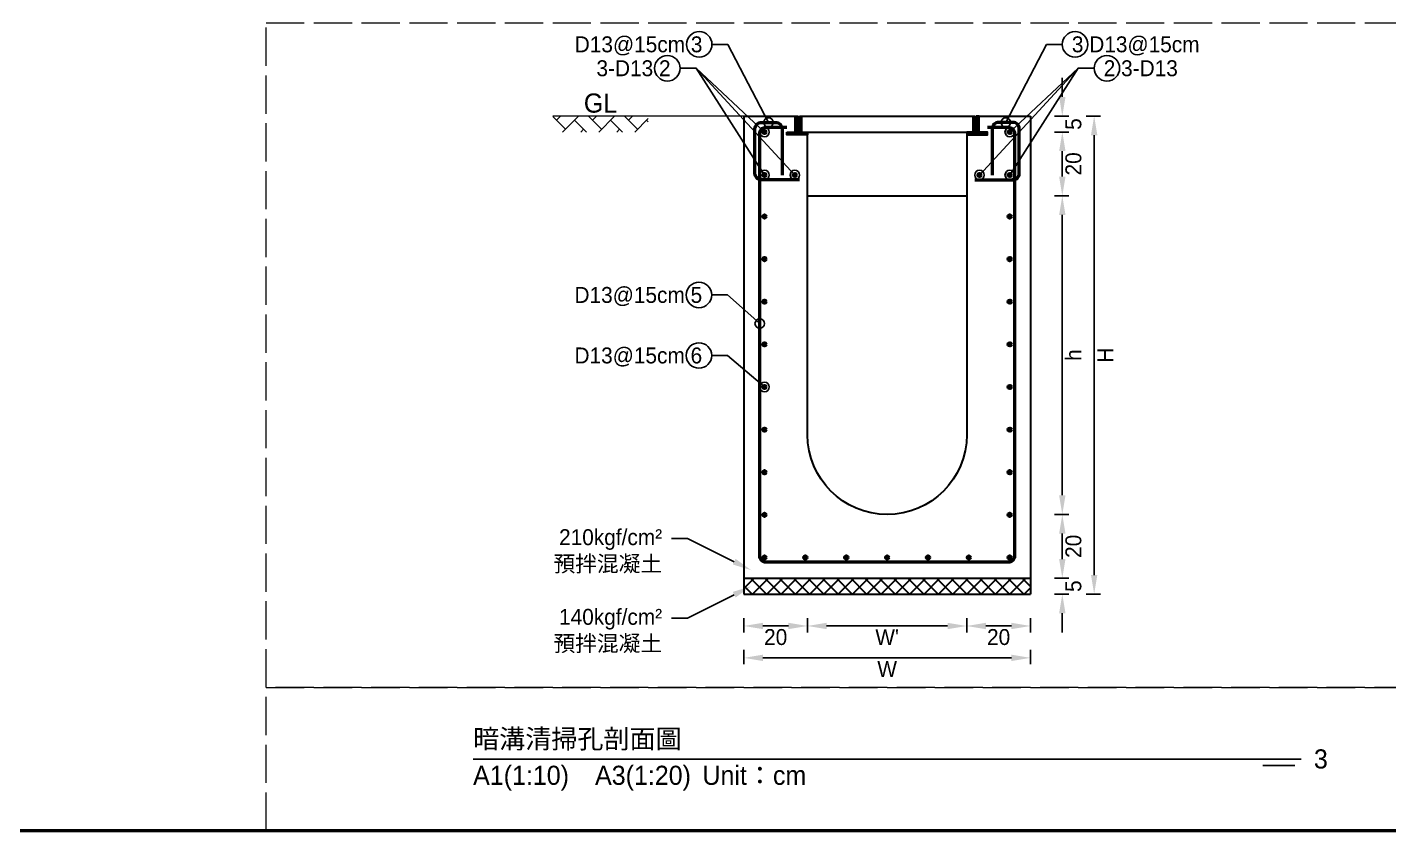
# Model space of a CAD drawing. Extents: x -7340 to 3675, y -3342 to 777.
# Drawn here: x -855 to -427.5, y -1264 to -1011.9 of the extents above; entities that cross this region are included whole.
import ezdxf
from ezdxf import colors
from ezdxf.entities.mleader import LeaderData, LeaderLine
from ezdxf.math import Vec2, Vec3

# ---------------------------------------------------------------- set-up
doc = ezdxf.new("R2010")
doc.units = 0
doc.header["$MEASUREMENT"] = 0
doc.linetypes.add('ACAD_ISO02W100', pattern=[15, 12, -3])
for name, color, linetype, lineweight in [('一、3.基本-變更', 1, 'Continuous', 50), ('二、2.繪圖-施作項目', 181, 'Continuous', 30), ('二、4.繪圖-設計鋪面', 40, 'Continuous', 20), ('二、5.繪圖-鋼筋', 60, 'Continuous', 50), ('二、6.繪圖-其他施作項目', 35, 'Continuous', 30)]:
    doc.layers.add(name, color=color, linetype=linetype, lineweight=lineweight)
doc.layers.add('一、4.基本-隱藏', color=9, linetype='ACAD_ISO02W100', lineweight=20, plot=False)
doc.layers.add('三、3.文字-註解文字', color=2, linetype='Continuous')
doc.styles.add('次圖名(詳圖)', font='MS PGothic.ttf', dxfattribs={"height": 6})
doc.styles.add('註解文字(詳圖)', font='MS PGothic.ttf', dxfattribs={"height": 5})
doc.dimstyles.new('註解文字(詳圖)', dxfattribs={"dimtxt": 5, "dimasz": 6, "dimexe": 2, "dimexo": 5, "dimgap": 1, "dimtad": 2, "dimzin": 0, "dimdsep": 46, "dimtxsty": '註解文字(詳圖)', "dimcen": 0.1, "dimclrd": 144, "dimclre": 144, "dimclrt": 256, "dimadec": 0, "dimazin": 0, "dimtfac": 1, "dimtofl": 0, "dimtmove": 0, "dimatfit": 3, "dimfxlon": 1, "dimtolj": 1, "dimtzin": 0, "dimlwd": -1, "dimlwe": -1, "dimarcsym": 1})

# ---------------------------------------------------------------- blocks, each defined once
blk = doc.blocks.new('_Small')
at = {"color": 0, "linetype": 'ByBlock', "lineweight": -2}
blk.add_circle((0, 0), 0.25, dxfattribs=at)
blk = doc.blocks.new('*D162')
at = {"layer": 'Defpoints', "color": 0, "transparency": 16777216}
for p in [(-560, -1064.75), (-585, -1164.75), (-530, -1164.75)]:
    blk.add_point(p, dxfattribs=at)
at = {"layer": '三、3.文字-註解文字', "color": 144, "transparency": 16777216}
for p, q in [((-532.5, -1064.75), (-528, -1064.75)), ((-530, -1070.75), (-530, -1158.75)), ((-532.5, -1164.75), (-528, -1164.75))]:
    blk.add_line(p, q, dxfattribs=at)
for points in [[(-531, -1070.75), (-529, -1070.75), (-530, -1064.75)], [(-531, -1158.75), (-529, -1158.75), (-530, -1164.75)]]:
    blk.add_solid(points, dxfattribs=at)
at = {"layer": '三、3.文字-註解文字', "transparency": 16777216, "insert": (-526.5, -1114.75), "char_height": 5, "attachment_point": 5, "rotation": 90, "style": '註解文字(詳圖)'}
blk.add_mtext('\\A1;h', dxfattribs=at)
blk = doc.blocks.new('*D163')
at = {"layer": 'Defpoints', "color": 0, "transparency": 16777216}
for p in [(-585, -1164.75), (-540, -1184.75), (-530, -1184.75)]:
    blk.add_point(p, dxfattribs=at)
at = {"layer": '三、3.文字-註解文字', "color": 144, "transparency": 16777216}
for p, q in [((-532.5, -1164.75), (-528, -1164.75)), ((-530, -1170.75), (-530, -1178.75)), ((-532.5, -1184.75), (-528, -1184.75))]:
    blk.add_line(p, q, dxfattribs=at)
for points in [[(-531, -1170.75), (-529, -1170.75), (-530, -1164.75)], [(-531, -1178.75), (-529, -1178.75), (-530, -1184.75)]]:
    blk.add_solid(points, dxfattribs=at)
at = {"layer": '三、3.文字-註解文字', "transparency": 16777216, "insert": (-526.5, -1174.75), "char_height": 5, "attachment_point": 5, "rotation": 90, "style": '註解文字(詳圖)'}
blk.add_mtext('\\A1;20', dxfattribs=at)
blk = doc.blocks.new('*D164')
at = {"layer": 'Defpoints', "color": 0, "transparency": 16777216}
for p in [(-540, -1184.75), (-540, -1189.75), (-530, -1189.75)]:
    blk.add_point(p, dxfattribs=at)
at = {"layer": '三、3.文字-註解文字', "color": 144, "transparency": 16777216}
for p, q in [((-530, -1178.75), (-530, -1172.75)), ((-532.5, -1184.75), (-528, -1184.75)), ((-532.5, -1189.75), (-528, -1189.75)), ((-530, -1195.75), (-530, -1201.75))]:
    blk.add_line(p, q, dxfattribs=at)
for points in [[(-531, -1178.75), (-529, -1178.75), (-530, -1184.75)], [(-531, -1195.75), (-529, -1195.75), (-530, -1189.75)]]:
    blk.add_solid(points, dxfattribs=at)
at = {"layer": '三、3.文字-註解文字', "transparency": 16777216, "insert": (-526.5, -1187.25), "char_height": 5, "attachment_point": 5, "rotation": 90, "style": '註解文字(詳圖)'}
blk.add_mtext('\\A1;5', dxfattribs=at)
blk = doc.blocks.new('*D165')
at = {"layer": 'Defpoints', "color": 0, "transparency": 16777216}
for p in [(-540, -1039.75), (-540, -1189.75), (-520, -1189.75)]:
    blk.add_point(p, dxfattribs=at)
at = {"layer": '三、3.文字-註解文字', "color": 144, "transparency": 16777216}
for p, q in [((-522.5, -1039.75), (-518, -1039.75)), ((-520, -1045.75), (-520, -1183.75)), ((-522.5, -1189.75), (-518, -1189.75))]:
    blk.add_line(p, q, dxfattribs=at)
for points in [[(-521, -1045.75), (-519, -1045.75), (-520, -1039.75)], [(-521, -1183.75), (-519, -1183.75), (-520, -1189.75)]]:
    blk.add_solid(points, dxfattribs=at)
at = {"layer": '三、3.文字-註解文字', "transparency": 16777216, "insert": (-516.5, -1114.75), "char_height": 5, "attachment_point": 5, "rotation": 90, "style": '註解文字(詳圖)'}
blk.add_mtext('\\A1;H', dxfattribs=at)
blk = doc.blocks.new('*D166')
at = {"layer": 'Defpoints', "color": 0, "transparency": 16777216}
for p in [(-540, -1039.75), (-540, -1044.75), (-530, -1044.75)]:
    blk.add_point(p, dxfattribs=at)
at = {"layer": '三、3.文字-註解文字', "color": 144, "transparency": 16777216}
for p, q in [((-530, -1033.75), (-530, -1027.75)), ((-532.5, -1039.75), (-528, -1039.75)), ((-532.5, -1044.75), (-528, -1044.75)), ((-530, -1050.75), (-530, -1056.75))]:
    blk.add_line(p, q, dxfattribs=at)
for points in [[(-531, -1033.75), (-529, -1033.75), (-530, -1039.75)], [(-531, -1050.75), (-529, -1050.75), (-530, -1044.75)]]:
    blk.add_solid(points, dxfattribs=at)
at = {"layer": '三、3.文字-註解文字', "transparency": 16777216, "insert": (-526.5, -1042.25), "char_height": 5, "attachment_point": 5, "rotation": 90, "style": '註解文字(詳圖)'}
blk.add_mtext('\\A1;5', dxfattribs=at)
blk = doc.blocks.new('*D167')
at = {"layer": 'Defpoints', "color": 0, "transparency": 16777216}
for p in [(-540, -1044.75), (-540, -1064.75), (-530, -1064.75)]:
    blk.add_point(p, dxfattribs=at)
at = {"layer": '三、3.文字-註解文字', "color": 144, "transparency": 16777216}
for p, q in [((-532.5, -1044.75), (-528, -1044.75)), ((-530, -1050.75), (-530, -1058.75)), ((-532.5, -1064.75), (-528, -1064.75))]:
    blk.add_line(p, q, dxfattribs=at)
for points in [[(-531, -1050.75), (-529, -1050.75), (-530, -1044.75)], [(-531, -1058.75), (-529, -1058.75), (-530, -1064.75)]]:
    blk.add_solid(points, dxfattribs=at)
at = {"layer": '三、3.文字-註解文字', "transparency": 16777216, "insert": (-526.5, -1054.75), "char_height": 5, "attachment_point": 5, "rotation": 90, "style": '註解文字(詳圖)'}
blk.add_mtext('\\A1;20', dxfattribs=at)
blk = doc.blocks.new('*D169')
at = {"layer": 'Defpoints', "color": 0, "transparency": 16777216}
for p in [(-630, -1039.75), (-610, -1044.75), (-630, -1199.75)]:
    blk.add_point(p, dxfattribs=at)
at = {"layer": '三、3.文字-註解文字', "color": 144, "transparency": 16777216}
for p, q in [((-630, -1197.25), (-630, -1201.75)), ((-616, -1199.75), (-624, -1199.75)), ((-610, -1197.25), (-610, -1201.75))]:
    blk.add_line(p, q, dxfattribs=at)
for points in [[(-624, -1198.75), (-624, -1200.75), (-630, -1199.75)], [(-616, -1198.75), (-616, -1200.75), (-610, -1199.75)]]:
    blk.add_solid(points, dxfattribs=at)
at = {"layer": '三、3.文字-註解文字', "transparency": 16777216, "insert": (-620, -1203.25), "char_height": 5, "attachment_point": 5, "style": '註解文字(詳圖)'}
blk.add_mtext('\\A1;20', dxfattribs=at)
blk = doc.blocks.new('*D170')
at = {"layer": 'Defpoints', "color": 0, "transparency": 16777216}
for p in [(-610, -1044.75), (-560, -1044.75), (-560, -1199.75)]:
    blk.add_point(p, dxfattribs=at)
at = {"layer": '三、3.文字-註解文字', "color": 144, "transparency": 16777216}
for p, q in [((-610, -1197.25), (-610, -1201.75)), ((-604, -1199.75), (-566, -1199.75)), ((-560, -1197.25), (-560, -1201.75))]:
    blk.add_line(p, q, dxfattribs=at)
for points in [[(-604, -1198.75), (-604, -1200.75), (-610, -1199.75)], [(-566, -1198.75), (-566, -1200.75), (-560, -1199.75)]]:
    blk.add_solid(points, dxfattribs=at)
at = {"layer": '三、3.文字-註解文字', "transparency": 16777216, "insert": (-585, -1203.25), "char_height": 5, "attachment_point": 5, "style": '註解文字(詳圖)'}
blk.add_mtext("\\A1;W'", dxfattribs=at)
blk = doc.blocks.new('*D171')
at = {"layer": 'Defpoints', "color": 0, "transparency": 16777216}
for p in [(-540, -1039.75), (-560, -1044.75), (-540, -1199.75)]:
    blk.add_point(p, dxfattribs=at)
at = {"layer": '三、3.文字-註解文字', "color": 144, "transparency": 16777216}
for p, q in [((-560, -1197.25), (-560, -1201.75)), ((-554, -1199.75), (-546, -1199.75)), ((-540, -1197.25), (-540, -1201.75))]:
    blk.add_line(p, q, dxfattribs=at)
for points in [[(-554, -1198.75), (-554, -1200.75), (-560, -1199.75)], [(-546, -1198.75), (-546, -1200.75), (-540, -1199.75)]]:
    blk.add_solid(points, dxfattribs=at)
at = {"layer": '三、3.文字-註解文字', "transparency": 16777216, "insert": (-550, -1203.25), "char_height": 5, "attachment_point": 5, "style": '註解文字(詳圖)'}
blk.add_mtext('\\A1;20', dxfattribs=at)
blk = doc.blocks.new('*D168')
at = {"layer": 'Defpoints', "color": 0, "transparency": 16777216}
for p in [(-630, -1189.75), (-540, -1189.75), (-540, -1209.75)]:
    blk.add_point(p, dxfattribs=at)
at = {"layer": '三、3.文字-註解文字', "color": 144, "transparency": 16777216}
for p, q in [((-630, -1207.25), (-630, -1211.75)), ((-624, -1209.75), (-546, -1209.75)), ((-540, -1207.25), (-540, -1211.75))]:
    blk.add_line(p, q, dxfattribs=at)
for points in [[(-624, -1208.75), (-624, -1210.75), (-630, -1209.75)], [(-546, -1208.75), (-546, -1210.75), (-540, -1209.75)]]:
    blk.add_solid(points, dxfattribs=at)
at = {"layer": '三、3.文字-註解文字', "transparency": 16777216, "insert": (-585, -1213.25), "char_height": 5, "attachment_point": 5, "style": '註解文字(詳圖)'}
blk.add_mtext('\\A1;W', dxfattribs=at)

msp = doc.modelspace()

# ---------------------------------------------------------------- hatches: boundary and pattern name
at = {"layer": '二、2.繪圖-施作項目'}
h = msp.add_hatch(dxfattribs=at)
h.set_pattern_fill('ANSI37', color=256)
h.set_pattern_definition([(45, (-1794.7632, -1423.2784), (-2.245064, 2.245064), []), (135, (-1794.7632, -1423.2784), (-2.245064, -2.245064), [])])
h.paths.add_polyline_path([(-630, -1184.75), (-630, -1189.75), (-540, -1189.75), (-540, -1184.75)])
at = {"layer": '二、4.繪圖-設計鋪面'}
h = msp.add_hatch(dxfattribs=at)
h.set_pattern_fill('AR-HBONE', color=256)
h.set_pattern_definition([(45, (-10, -769.5), (0, 5.656854), [12, -4]), (135, (-7.1716, -766.6716), (4e-16, 5.656854), [12, -4])])
h.paths.add_polyline_path([(-660, -1039.75), (-690, -1039.75), (-690, -1044.75), (-660, -1044.75)])
at = {"layer": '二、5.繪圖-鋼筋'}
h = msp.add_hatch(color=256, dxfattribs=at)
h.dxf.hatch_style = 1
h.paths.add_polyline_path([(-623, -1044.75, 1), (-624, -1044.75, 1)])
h = msp.add_hatch(color=256, dxfattribs=at)
h.dxf.hatch_style = 1
h.paths.add_polyline_path([(-546, -1044.75, 1), (-547, -1044.75, 1)])
h = msp.add_hatch(color=256, dxfattribs=at)
h.dxf.hatch_style = 1
h.paths.add_polyline_path([(-623, -1058.25, 1), (-624, -1058.25, 1)])
h = msp.add_hatch(color=256, dxfattribs=at)
h.dxf.hatch_style = 1
h.paths.add_polyline_path([(-613.5, -1058.25, 1), (-614.5, -1058.25, 1)])
h = msp.add_hatch(color=256, dxfattribs=at)
h.dxf.hatch_style = 1
h.paths.add_polyline_path([(-555.5, -1058.25, 1), (-556.5, -1058.25, 1)])
h = msp.add_hatch(color=256, dxfattribs=at)
h.dxf.hatch_style = 1
h.paths.add_polyline_path([(-546, -1058.25, 1), (-547, -1058.25, 1)])
h = msp.add_hatch(color=256, dxfattribs=at)
h.dxf.hatch_style = 1
h.paths.add_polyline_path([(-623, -1071.25, 1), (-624, -1071.25, 1)])
h = msp.add_hatch(color=256, dxfattribs=at)
h.dxf.hatch_style = 1
h.paths.add_polyline_path([(-546, -1071.25, 1), (-547, -1071.25, 1)])
h = msp.add_hatch(color=256, dxfattribs=at)
h.dxf.hatch_style = 1
h.paths.add_polyline_path([(-623, -1084.625, 1), (-624, -1084.625, 1)])
h = msp.add_hatch(color=256, dxfattribs=at)
h.dxf.hatch_style = 1
h.paths.add_polyline_path([(-546, -1084.625, 1), (-547, -1084.625, 1)])
h = msp.add_hatch(color=256, dxfattribs=at)
h.dxf.hatch_style = 1
h.paths.add_polyline_path([(-623, -1098, 1), (-624, -1098, 1)])
h = msp.add_hatch(color=256, dxfattribs=at)
h.dxf.hatch_style = 1
h.paths.add_polyline_path([(-546, -1098, 1), (-547, -1098, 1)])
h = msp.add_hatch(color=256, dxfattribs=at)
h.dxf.hatch_style = 1
h.paths.add_polyline_path([(-623, -1111.375, 1), (-624, -1111.375, 1)])
h = msp.add_hatch(color=256, dxfattribs=at)
h.dxf.hatch_style = 1
h.paths.add_polyline_path([(-546, -1111.375, 1), (-547, -1111.375, 1)])
h = msp.add_hatch(color=256, dxfattribs=at)
h.dxf.hatch_style = 1
h.paths.add_polyline_path([(-623, -1124.75, 1), (-624, -1124.75, 1)])
h = msp.add_hatch(color=256, dxfattribs=at)
h.dxf.hatch_style = 1
h.paths.add_polyline_path([(-546, -1124.75, 1), (-547, -1124.75, 1)])
h = msp.add_hatch(color=256, dxfattribs=at)
h.dxf.hatch_style = 1
h.paths.add_polyline_path([(-623, -1138.125, 1), (-624, -1138.125, 1)])
h = msp.add_hatch(color=256, dxfattribs=at)
h.dxf.hatch_style = 1
h.paths.add_polyline_path([(-546, -1138.125, 1), (-547, -1138.125, 1)])
h = msp.add_hatch(color=256, dxfattribs=at)
h.dxf.hatch_style = 1
h.paths.add_polyline_path([(-623, -1151.5, 1), (-624, -1151.5, 1)])
h = msp.add_hatch(color=256, dxfattribs=at)
h.dxf.hatch_style = 1
h.paths.add_polyline_path([(-546, -1151.5, 1), (-547, -1151.5, 1)])
h = msp.add_hatch(color=256, dxfattribs=at)
h.dxf.hatch_style = 1
h.paths.add_polyline_path([(-623, -1164.875, 1), (-624, -1164.875, 1)])
h = msp.add_hatch(color=256, dxfattribs=at)
h.dxf.hatch_style = 1
h.paths.add_polyline_path([(-546, -1164.875, 1), (-547, -1164.875, 1)])
h = msp.add_hatch(color=256, dxfattribs=at)
h.dxf.hatch_style = 1
h.paths.add_polyline_path([(-623, -1178.25, 1), (-624, -1178.25, 1)])
h = msp.add_hatch(color=256, dxfattribs=at)
h.dxf.hatch_style = 1
h.paths.add_polyline_path([(-610.17, -1178.25, 1), (-611.17, -1178.25, 1)])
h = msp.add_hatch(color=256, dxfattribs=at)
h.dxf.hatch_style = 1
h.paths.add_polyline_path([(-597.34, -1178.25, 1), (-598.34, -1178.25, 1)])
h = msp.add_hatch(color=256, dxfattribs=at)
h.dxf.hatch_style = 1
h.paths.add_polyline_path([(-584.5, -1178.25, 1), (-585.5, -1178.25, 1)])
h = msp.add_hatch(color=256, dxfattribs=at)
h.dxf.hatch_style = 1
h.paths.add_polyline_path([(-571.68, -1178.25, 1), (-572.68, -1178.25, 1)])
h = msp.add_hatch(color=256, dxfattribs=at)
h.dxf.hatch_style = 1
h.paths.add_polyline_path([(-558.85, -1178.25, 1), (-559.85, -1178.25, 1)])
h = msp.add_hatch(color=256, dxfattribs=at)
h.dxf.hatch_style = 1
h.paths.add_polyline_path([(-546, -1178.25, 1), (-547, -1178.25, 1)])
at = {"layer": '二、6.繪圖-其他施作項目'}
h = msp.add_hatch(dxfattribs=at)
h.set_pattern_fill('ANSI31', color=256, scale=0.1)
h.set_pattern_definition([(45, (614.83422, -2060.27732), (-0.2245064, 0.2245064), [])])
h.paths.add_polyline_path([(-613, -1039.75), (-613.9, -1039.75), (-613.9, -1044.75), (-616.5, -1044.75), (-616.5, -1045.65), (-610, -1045.65), (-610, -1044.75), (-613, -1044.75)])
h.paths.add_polyline_path([(-557, -1044.75), (-560, -1044.75), (-560, -1045.65), (-553.5, -1045.65), (-553.5, -1044.75), (-556.1, -1044.75), (-556.1, -1039.75), (-557, -1039.75)])

# ---------------------------------------------------------------- linework, layer by layer
at = {"layer": '一、3.基本-變更'}
msp.add_lwpolyline([(-3420, -757), (0, -757), (0, -1264), (-3420, -1264)], close=True, dxfattribs=at)
at = {"layer": '一、4.基本-隱藏'}
for points in [[(-780, -757), (0, -757), (0, -1264), (-780, -1264)], [(-780, -1010.5), (-390, -1010.5), (-390, -1219), (-780, -1219)], [(-780, -1219), (-390, -1219), (-390, -1264), (-780, -1264)]]:
    msp.add_lwpolyline(points, close=True, dxfattribs=at)
msp.add_lwpolyline([(-780, -1264), (0, -1264)], dxfattribs=at)
at = {"layer": '三、3.文字-註解文字'}
for points in [[(-715, -1241.5), (-455, -1241.5)], [(-457, -1243.5), (-467, -1243.5)]]:
    msp.add_lwpolyline(points, dxfattribs=at)
for centre in [(-644, -1017.25), (-526, -1017.25), (-654, -1024.75), (-516, -1024.75), (-644.082, -1095.885), (-644.082, -1114.875)]:
    msp.add_circle(centre, 4, dxfattribs=at)
at = {"layer": '二、2.繪圖-施作項目'}
for points in [[(-630, -1039.75), (-613.9, -1039.75)], [(-630, -1039.75), (-630, -1189.75)], [(-556.1, -1039.75), (-540, -1039.75)], [(-540, -1039.75), (-540, -1189.75)], [(-630, -1184.75), (-540, -1184.75)], [(-630, -1189.75), (-540, -1189.75)]]:
    msp.add_lwpolyline(points, dxfattribs=at)
msp.add_lwpolyline([(-560, -1044.75), (-560, -1139.75, -1), (-610, -1139.75), (-610, -1044.75)], format="xyb", dxfattribs=at)
at = {"layer": '二、4.繪圖-設計鋪面'}
msp.add_lwpolyline([(-630, -1039.75), (-690, -1039.75)], dxfattribs=at)
at = {"layer": '二、5.繪圖-鋼筋'}
for points in [[(-612.5, -1059.75), (-624.5, -1059.75, -0.4142136), (-626.5, -1057.75), (-626.5, -1043.75, -0.4142136), (-624.5, -1041.75), (-620, -1041.75, -0.4142136), (-618, -1043.75), (-618, -1058.25)], [(-557.5, -1059.75), (-545.5, -1059.75, 0.4142136), (-543.5, -1057.75), (-543.5, -1043.75, 0.4142136), (-545.5, -1041.75), (-550, -1041.75, 0.4142136), (-552, -1043.75), (-552, -1058.25)], [(-553.5, -1043.25), (-547, -1043.25, -0.4142136), (-545, -1045.25), (-545, -1177.75, -0.4142136), (-547, -1179.75), (-623, -1179.75, -0.4142136), (-625, -1177.75), (-625, -1045.25, -0.4142136), (-623, -1043.25), (-616.5, -1043.25)]]:
    msp.add_lwpolyline(points, format="xyb", dxfattribs=at)
for centre in [(-623.5, -1044.75), (-546.5, -1044.75), (-623.5, -1058.25), (-614, -1058.25), (-556, -1058.25), (-546.5, -1058.25), (-623.5, -1071.25), (-546.5, -1071.25), (-623.5, -1084.625), (-546.5, -1084.625), (-623.5, -1098), (-546.5, -1098), (-623.5, -1111.375), (-546.5, -1111.375), (-623.5, -1124.75), (-546.5, -1124.75), (-623.5, -1138.125), (-546.5, -1138.125), (-623.5, -1151.5), (-546.5, -1151.5), (-623.5, -1164.875), (-546.5, -1164.875), (-623.5, -1178.25), (-610.67, -1178.25), (-597.84, -1178.25), (-585, -1178.25), (-572.18, -1178.25), (-559.35, -1178.25), (-546.5, -1178.25)]:
    msp.add_circle(centre, 0.5, dxfattribs=at)
at = {"layer": '二、6.繪圖-其他施作項目'}
for points in [[(-616.5, -1044.75), (-613.9, -1044.75), (-613.9, -1039.75), (-613, -1039.75), (-613, -1044.75), (-610, -1044.75), (-610, -1045.65), (-616.5, -1045.65)], [(-556.1, -1039.75), (-557, -1039.75), (-557, -1044.75), (-560, -1044.75), (-560, -1045.65), (-553.5, -1045.65), (-553.5, -1044.75), (-556.1, -1044.75)]]:
    msp.add_lwpolyline(points, close=True, dxfattribs=at)
for points in [[(-612.5, -1039.75), (-612.5, -1044.75)], [(-612.5, -1039.75), (-557.5, -1039.75)], [(-611.9, -1039.75), (-611.9, -1044.75)], [(-558.1, -1039.75), (-558.1, -1044.75)], [(-557.5, -1039.75), (-557.5, -1044.75)], [(-612.5, -1044.75), (-557.5, -1044.75)], [(-610, -1064.75), (-560, -1064.75)]]:
    msp.add_lwpolyline(points, dxfattribs=at)

# ---------------------------------------------------------------- texts
at = {"layer": '三、3.文字-註解文字', "char_height": 6, "attachment_point": 4, "style": '次圖名(詳圖)'}
for s, width, insert in [('{\\fMS PGothic|b0|i0|c128|p34;暗溝}清掃孔{\\fMS PGothic|b0|i0|c128|p34;剖面圖}', 134.12151, (-715, -1235.5)), ('3', 3, (-451, -1241.5)), ('A1(1:10)\u3000A3(1:20){\\fMS PGothic|b0|i0|c128|p34;^IUnit：cm}', 136.03259, (-715, -1247.5))]:
    msp.add_mtext_dynamic_manual_height_columns(s, width=width, gutter_width=15, heights=[0], dxfattribs=dict(at, insert=insert))
at = {"layer": '二、4.繪圖-設計鋪面', "insert": (-675, -1038.75), "char_height": 6, "attachment_point": 8, "style": '註解文字(詳圖)'}
msp.add_mtext_dynamic_manual_height_columns('{\\fMS PGothic|b0|i0|c128|p34;GL}', width=10.17412, gutter_width=30, heights=[0], dxfattribs=at)

# ---------------------------------------------------------------- dimensions: what is measured, and where the dimension line sits
at = {"layer": '三、3.文字-註解文字'}
for base, p1, p2, text, picture, middle in [((-530, -1044.75), (-540, -1039.75), (-540, -1044.75), '5', '*D166', (-526.5, -1042.25)), ((-520, -1189.75), (-540, -1039.75), (-540, -1189.75), 'H', '*D165', (-516.5, -1114.75)), ((-530, -1064.75), (-540, -1044.75), (-540, -1064.75), '20', '*D167', (-526.5, -1054.75)), ((-530, -1164.75), (-560, -1064.75), (-585, -1164.75), 'h', '*D162', (-526.5, -1114.75)), ((-530, -1184.75), (-585, -1164.75), (-540, -1184.75), '20', '*D163', (-526.5, -1174.75)), ((-530, -1189.75), (-540, -1184.75), (-540, -1189.75), '5', '*D164', (-526.5, -1187.25))]:
    dim = msp.add_linear_dim(base=base, p1=p1, p2=p2, angle=90, text=text, dimstyle='註解文字(詳圖)', dxfattribs=at)
    dim.commit()
    dim.dimension.update_dxf_attribs({"geometry": picture, "text_midpoint": middle})
for base, p1, p2, text, picture, middle in [((-630, -1199.75), (-610, -1044.75), (-630, -1039.75), '20', '*D169', (-620, -1203.25)), ((-540, -1199.75), (-560, -1044.75), (-540, -1039.75), '20', '*D171', (-550, -1203.25)), ((-560, -1199.75), (-610, -1044.75), (-560, -1044.75), "W'", '*D170', (-585, -1203.25)), ((-540, -1209.75), (-630, -1189.75), (-540, -1189.75), 'W', '*D168', (-585, -1213.25))]:
    dim = msp.add_linear_dim(base=base, p1=p1, p2=p2, text=text, dimstyle='註解文字(詳圖)', dxfattribs=at)
    dim.commit()
    dim.dimension.update_dxf_attribs({"geometry": picture, "text_midpoint": middle})

# ---------------------------------------------------------------- leaders
ml = msp.add_multileader_mtext('Standard', dxfattribs=at)
ml.set_content('{\\fMS PGothic|b0|i0|c128|p34;D13}@15cm{\\fMS PGothic|b0|i0|c128|p34; }3', color=256, style='註解文字(詳圖)')
ml.set_leader_properties(color=144, linetype='ByLayer', lineweight=-1)
ml.set_arrow_properties(name='SMALL')
ml.build(insert=Vec2(0, 0))
ml.multileader.update_dxf_attribs({"dogleg_length": 5, "arrow_head_size": 6})
ctx = ml.context
ctx.base_point, ctx.char_height, ctx.arrow_head_size, ctx.landing_gap_size, ctx.plane_origin = Vec3(-684.097, -1017.25), 5, 6, 3, Vec3(-733.932, -1065.085)
ctx.text_align_type = 2
notes = []
notes.append((ctx, [(1, (1, 1, 0), (-635, -1017.25), (-1, 0), 5, [(0, [(-622.25, -1041.75)], 0, [])])]))
ctx.mtext.insert, ctx.mtext.alignment, ctx.mtext.flow_direction = Vec3(-643, -1014.736), 3, 5
ml = msp.add_multileader_mtext('Standard', dxfattribs=at)
ml.set_content('3{\\fMS PGothic|b0|i0|c128|p34; D13@15cm}', color=256, style='註解文字(詳圖)')
ml.set_leader_properties(color=144, linetype='ByLayer', lineweight=-1)
ml.set_arrow_properties(name='SMALL')
ml.build(insert=Vec2(0, 0))
ml.multileader.update_dxf_attribs({"dogleg_length": 5, "arrow_head_size": 6})
ctx = ml.context
ctx.base_point, ctx.char_height, ctx.arrow_head_size, ctx.landing_gap_size, ctx.plane_origin = Vec3(-530, -1017.25), 5, 6, 3, Vec3(-572.625, -1065.085)
notes.append((ctx, [(0, (1, 1, 0), (-535, -1017.25), (1, 0), 5, [(0, [(-547.75, -1041.75)], 0, [])])]))
ctx.mtext.insert, ctx.mtext.flow_direction = Vec3(-527, -1014.736), 5
ml = msp.add_multileader_mtext('Standard', dxfattribs=at)
ml.set_content('3-{\\fMS PGothic|b0|i0|c128|p34;D13 2}', color=256, style='註解文字(詳圖)')
ml.set_leader_properties(color=144, linetype='ByLayer', lineweight=-1)
ml.set_arrow_properties(name='SMALL')
ml.build(insert=Vec2(0, 0))
ml.multileader.update_dxf_attribs({"dogleg_length": 5, "arrow_head_size": 6})
ctx = ml.context
ctx.base_point, ctx.char_height, ctx.arrow_head_size, ctx.landing_gap_size, ctx.plane_origin = Vec3(-680.375, -1024.75), 5, 6, 3, Vec3(-743.932, -1072.585)
ctx.text_align_type = 2
notes.append((ctx, [(1, (1, 1, 0), (-645, -1024.75), (-1, 0), 5, [(0, [(-623.5, -1044.75)], 0, [])])]))
ctx.mtext.insert, ctx.mtext.alignment, ctx.mtext.flow_direction = Vec3(-653, -1022.236), 3, 5
ml = msp.add_multileader_mtext('Standard', dxfattribs=at)
ml.set_content('{\\fMS PGothic|b0|i0|c128|p34; }', color=256, style='註解文字(詳圖)')
ml.set_leader_properties(color=144, linetype='ByLayer', lineweight=-1)
ml.set_arrow_properties(name='SMALL')
ml.build(insert=Vec2(0, 0))
ml.multileader.update_dxf_attribs({"dogleg_length": 5, "arrow_head_size": 6})
ctx = ml.context
ctx.base_point, ctx.char_height, ctx.arrow_head_size, ctx.landing_gap_size, ctx.plane_origin = Vec3(-658.216, -1024.75), 5, 6, 3, Vec3(-745.235, -1080.068)
ctx.text_align_type = 2
notes.append((ctx, [(1, (1, 1, 0), (-645, -1024.75), (-1, 0), 5, [(0, [(-614, -1058.25)], 0, [])])]))
ctx.mtext.insert, ctx.mtext.alignment, ctx.mtext.flow_direction = Vec3(-653, -1022.25), 3, 5
ml = msp.add_multileader_mtext('Standard', dxfattribs=at)
ml.set_content('{\\fMS PGothic|b0|i0|c128|p34; }', color=256, style='註解文字(詳圖)')
ml.set_leader_properties(color=144, linetype='ByLayer', lineweight=-1)
ml.set_arrow_properties(name='SMALL')
ml.build(insert=Vec2(0, 0))
ml.multileader.update_dxf_attribs({"dogleg_length": 5, "arrow_head_size": 6})
ctx = ml.context
ctx.base_point, ctx.char_height, ctx.arrow_head_size, ctx.landing_gap_size, ctx.plane_origin = Vec3(-658.216, -1024.75), 5, 6, 3, Vec3(-750.173, -1083.461)
ctx.text_align_type = 2
notes.append((ctx, [(1, (1, 1, 0), (-645, -1024.75), (-1, 0), 5, [(0, [(-623.5, -1058.25)], 0, [])])]))
ctx.mtext.insert, ctx.mtext.alignment, ctx.mtext.flow_direction = Vec3(-653, -1022.25), 3, 5
ml = msp.add_multileader_mtext('Standard', dxfattribs=at)
ml.set_content('{\\fMS PGothic|b0|i0|c128|p34; }', color=256, style='註解文字(詳圖)')
ml.set_leader_properties(color=144, linetype='ByLayer', lineweight=-1)
ml.set_arrow_properties(name='SMALL')
ml.build(insert=Vec2(0, 0))
ml.multileader.update_dxf_attribs({"dogleg_length": 5, "arrow_head_size": 6})
ctx = ml.context
ctx.base_point, ctx.char_height, ctx.arrow_head_size, ctx.landing_gap_size, ctx.plane_origin = Vec3(-520, -1024.75), 5, 6, 3, Vec3(-548.625, -1072.585)
notes.append((ctx, [(0, (1, 1, 0), (-525, -1024.75), (1, 0), 5, [(0, [(-556, -1058.25)], 0, [])])]))
ctx.mtext.insert, ctx.mtext.flow_direction = Vec3(-517, -1022.25), 5
ml = msp.add_multileader_mtext('Standard', dxfattribs=at)
ml.set_content('2{\\fMS PGothic|b0|i0|c128|p34; }3-D13', color=256, style='註解文字(詳圖)')
ml.set_leader_properties(color=144, linetype='ByLayer', lineweight=-1)
ml.set_arrow_properties(name='SMALL')
ml.build(insert=Vec2(0, 0))
ml.multileader.update_dxf_attribs({"dogleg_length": 5, "arrow_head_size": 6})
ctx = ml.context
ctx.base_point, ctx.char_height, ctx.arrow_head_size, ctx.landing_gap_size, ctx.plane_origin = Vec3(-520, -1024.75), 5, 6, 3, Vec3(-562.625, -1072.585)
notes.append((ctx, [(0, (1, 1, 0), (-525, -1024.75), (1, 0), 5, [(0, [(-546.5, -1044.75)], 0, [])])]))
ctx.mtext.insert, ctx.mtext.flow_direction = Vec3(-517, -1022.236), 5
ml = msp.add_multileader_mtext('Standard', dxfattribs=at)
ml.set_content('{\\fMS PGothic|b0|i0|c128|p34; }', color=256, style='註解文字(詳圖)')
ml.set_leader_properties(color=144, linetype='ByLayer', lineweight=-1)
ml.set_arrow_properties(name='SMALL')
ml.build(insert=Vec2(0, 0))
ml.multileader.update_dxf_attribs({"dogleg_length": 5, "arrow_head_size": 6})
ctx = ml.context
ctx.base_point, ctx.char_height, ctx.arrow_head_size, ctx.landing_gap_size, ctx.plane_origin = Vec3(-520, -1024.75), 5, 6, 3, Vec3(-546.773, -1076.689)
notes.append((ctx, [(0, (1, 1, 0), (-525, -1024.75), (1, 0), 5, [(0, [(-546.5, -1058.25)], 0, [])])]))
ctx.mtext.insert, ctx.mtext.flow_direction = Vec3(-517, -1022.25), 5
ml = msp.add_multileader_mtext('Standard', dxfattribs=at)
ml.set_content('{\\fMS PGothic|b0|i0|c128|p34;D13@15cm }5', color=256, style='註解文字(詳圖)')
ml.set_leader_properties(color=144, linetype='ByLayer', lineweight=-1)
ml.set_arrow_properties(name='SMALL')
ml.build(insert=Vec2(0, 0))
ml.multileader.update_dxf_attribs({"dogleg_length": 5, "arrow_head_size": 6})
ctx = ml.context
ctx.base_point, ctx.char_height, ctx.arrow_head_size, ctx.landing_gap_size, ctx.plane_origin = Vec3(-684.178, -1095.885), 5, 6, 3, Vec3(-734.013, -1143.719)
ctx.text_align_type = 2
notes.append((ctx, [(1, (1, 1, 0), (-635.082, -1095.885), (-1, 0), 5, [(0, [(-625, -1104.85)], 0, [])])]))
ctx.mtext.insert, ctx.mtext.alignment, ctx.mtext.flow_direction = Vec3(-643.082, -1093.37), 3, 5
ml = msp.add_multileader_mtext('Standard', dxfattribs=at)
ml.set_content('{\\fMS PGothic|b0|i0|c128|p34;D13@15cm }6', color=256, style='註解文字(詳圖)')
ml.set_leader_properties(color=144, linetype='ByLayer', lineweight=-1)
ml.set_arrow_properties(name='SMALL')
ml.build(insert=Vec2(0, 0))
ml.multileader.update_dxf_attribs({"dogleg_length": 5, "arrow_head_size": 6})
ctx = ml.context
ctx.base_point, ctx.char_height, ctx.arrow_head_size, ctx.landing_gap_size, ctx.plane_origin = Vec3(-684.15, -1114.875), 5, 6, 3, Vec3(-734.013, -1162.71)
ctx.text_align_type = 2
notes.append((ctx, [(1, (1, 1, 0), (-635.082, -1114.875), (-1, 0), 5, [(0, [(-623.5, -1124.75)], 0, [])])]))
ctx.mtext.insert, ctx.mtext.alignment, ctx.mtext.flow_direction = Vec3(-643.082, -1112.361), 3, 5
ml = msp.add_multileader_mtext('Standard', dxfattribs=at)
ml.set_content('{\\fMS PGothic|b0|i0|c128|p34;210kgf/cm²}\\P預拌{\\fMS PGothic|b0|i0|c128|p34;混凝土}', color=256, style='註解文字(詳圖)')
ml.set_leader_properties(color=144, linetype='ByLayer', lineweight=-1)
ml.build(insert=Vec2(0, 0))
ml.multileader.update_dxf_attribs({"dogleg_length": 5, "arrow_head_size": 6})
ctx = ml.context
ctx.base_point, ctx.char_height, ctx.arrow_head_size, ctx.landing_gap_size, ctx.plane_origin = Vec3(-694.058, -1172.25), 5, 6, 3, Vec3(-627.66, -1182.25)
ctx.text_align_type = 2
notes.append((ctx, [(0, (1, 1, 0), (-647.66, -1172.25), (-1, 0), 5, [(0, [(-627.66, -1182.25)], 0, [])])]))
ctx.mtext.insert, ctx.mtext.alignment, ctx.mtext.flow_direction = Vec3(-655.66, -1169.381), 3, 5
ml = msp.add_multileader_mtext('Standard', dxfattribs=at)
ml.set_content('{\\fMS PGothic|b0|i0|c128|p34;140kgf/cm²}\\P預拌{\\fMS PGothic|b0|i0|c128|p34;混凝土}', color=256, style='註解文字(詳圖)')
ml.set_leader_properties(color=144, linetype='ByLayer', lineweight=-1)
ml.build(insert=Vec2(0, 0))
ml.multileader.update_dxf_attribs({"dogleg_length": 5, "arrow_head_size": 6})
ctx = ml.context
ctx.base_point, ctx.char_height, ctx.arrow_head_size, ctx.landing_gap_size, ctx.plane_origin = Vec3(-694.058, -1197.25), 5, 6, 3, Vec3(-627.66, -1187.25)
ctx.text_align_type = 2
notes.append((ctx, [(0, (1, 1, 0), (-647.66, -1197.25), (-1, 0), 5, [(0, [(-627.66, -1187.25)], 0, [])])]))
ctx.mtext.insert, ctx.mtext.alignment, ctx.mtext.flow_direction = Vec3(-655.66, -1194.381), 3, 5
for ctx, leaders in notes:
    for number, flags, end, landing, length, lines in leaders:
        leader = LeaderData()
        leader.index, (leader.has_last_leader_line, leader.has_dogleg_vector, leader.attachment_direction) = number, flags
        leader.last_leader_point, leader.dogleg_vector, leader.dogleg_length = Vec3(end), Vec3(landing), length
        for number, points, colour, breaks in lines:
            line = LeaderLine()
            line.index, line.vertices, line.color, line.breaks = number, Vec3.list(points), colors.encode_raw_color(colour), breaks
            leader.lines.append(line)
        ctx.leaders.append(leader)

doc.saveas('drawing.dxf')
